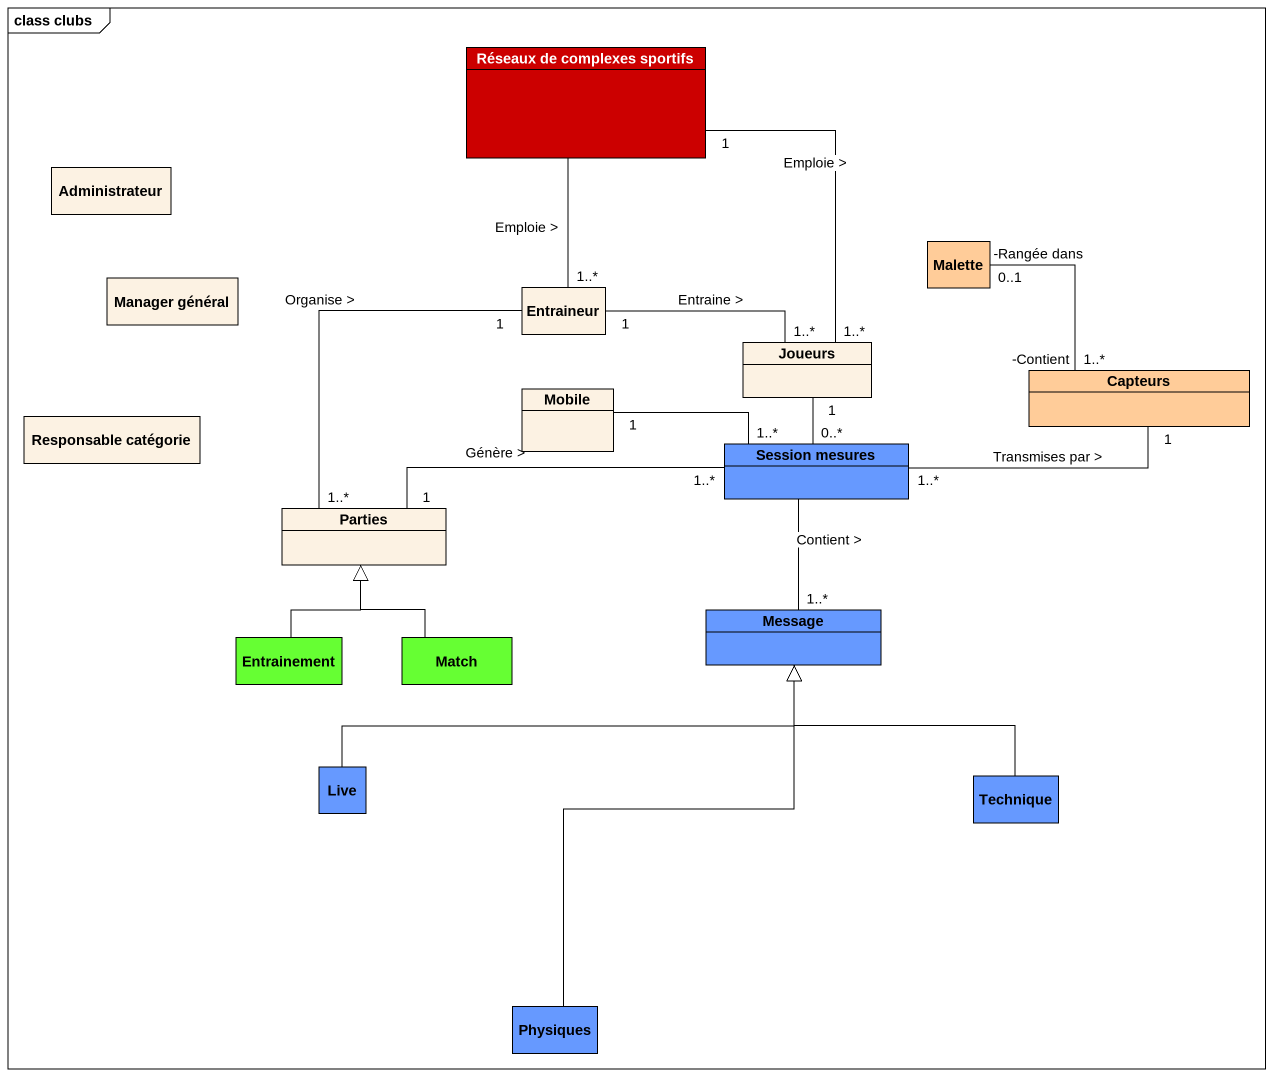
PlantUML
@startuml
mainframe class clubs
hide circle
hide empty members
class "Réseaux de complexes sportifs" as Réseaux_de_complexes #CC0000
class Administrateur
class "Manager général" as Manager_général
class Entraineur
class Malette #FFCC99
class Joueurs
class Mobile
class Capteurs #FFCC99
class "Responsable catégorie" as Responsable_catégorie
class "Session mesures" as Session_mesures #6699FF
class Parties
class Entrainement #66FF33
class Match #66FF33
class Message #6699FF
class Live #6699FF
class Technique #6699FF
class Physiques #6699FF
Réseaux_de_complexes -- "1..*" Entraineur : Emploie >
Réseaux_de_complexes "1" -- "1..*" Joueurs : Emploie >
Entraineur "1" -right- "1..*" Joueurs : Entraine >
Entraineur "1" -- "1..*" Parties : Organise >
Malette "0..1\n-Rangée dans" -- "1..*\n-Contient" Capteurs
Joueurs "1" -- "0..*" Session_mesures
Mobile "1" -right- "1..*" Session_mesures
Session_mesures "1..*" -right- "1" Capteurs : Transmises par >
Session_mesures "1..*" -left- "1" Parties : Génère >
Session_mesures -- "1..*" Message : Contient >
Entrainement -up-|> Parties
Match -up-|> Parties
Live -right-|> Message
Technique -up-|> Message
Physiques -up-|> Message
@enduml
